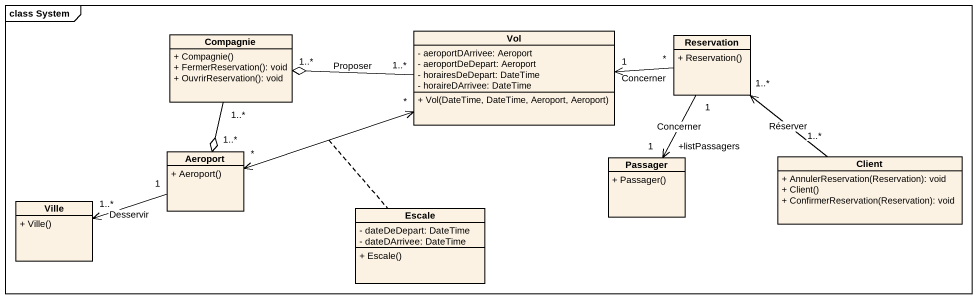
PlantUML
@startuml
mainframe class System
hide circle
hide empty members
skinparam classAttributeIconSize 0
class Compagnie {
  + Compagnie()
  + FermerReservation(): void
  + OuvrirReservation(): void
}
class Vol {
  - aeroportDArrivee: Aeroport
  - aeroportDeDepart: Aeroport
  - horairesDeDepart: DateTime
  - horaireDArrivee: DateTime
  + Vol(DateTime, DateTime, Aeroport, Aeroport)
}
class Reservation {
  + Reservation()
}
class Aeroport {
  + Aeroport()
}
class Passager {
  + Passager()
}
class Client {
  + AnnulerReservation(Reservation): void
  + Client()
  + ConfirmerReservation(Reservation): void
}
class Ville {
  + Ville()
}
class Escale {
  - dateDeDepart: DateTime
  - dateDArrivee: DateTime
  + Escale()
}
Compagnie "1..*" --o "1..*" Aeroport
Vol "1..*" -left-o "1..*" Compagnie : Proposer
Vol "1" <-right- "*" Reservation : Concerner
Vol "*" <-left-> "*" Aeroport
(Vol, Aeroport) .. Escale
Reservation "1" --> "+listPassagers\n1" Passager : Concerner
Aeroport "1" -left-> "1..*" Ville : Desservir
Client "1..*" -up-> "1..*" Reservation : Réserver
@enduml
